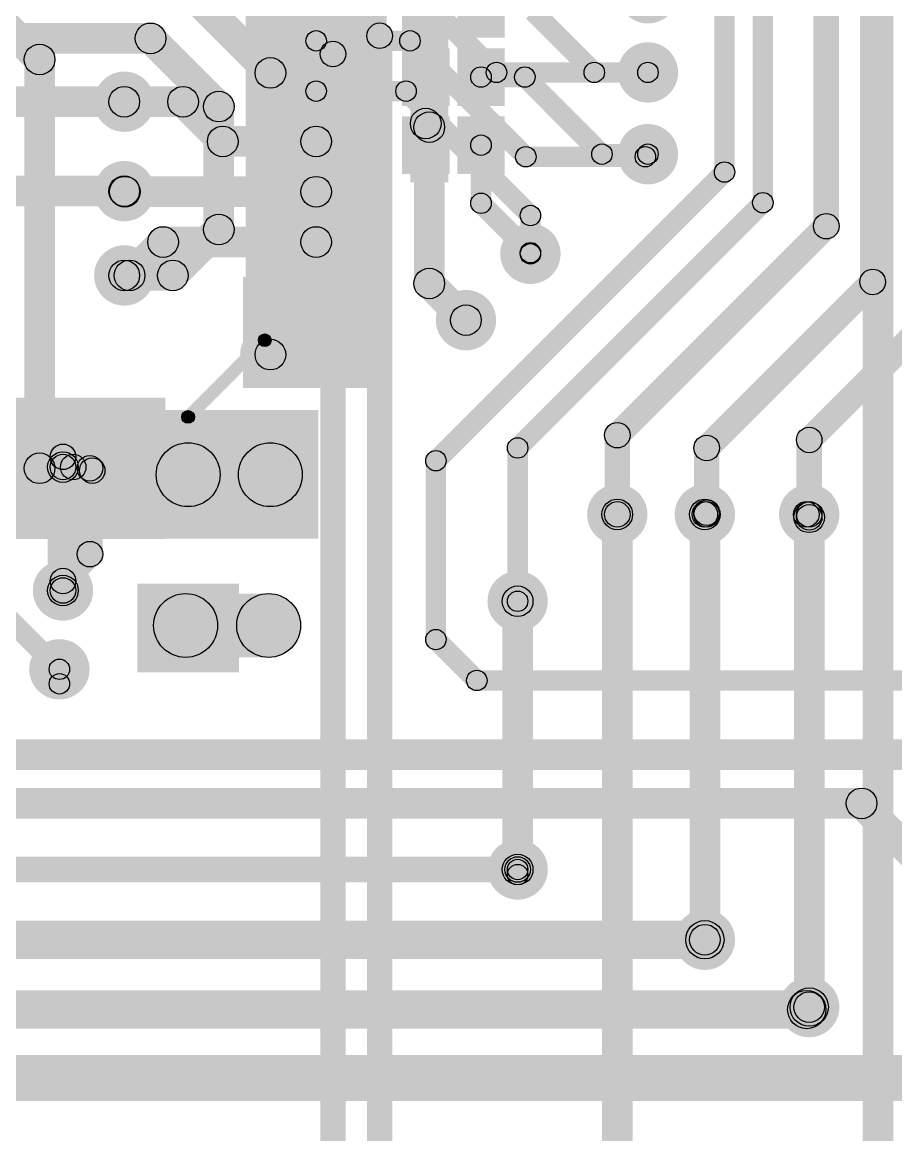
# Model space of a CAD drawing. Header units: millimetres. Extents: x -1.37 to 1.18, y -0.07 to 2.63.
# Drawn here: x 0.1961 to 0.538, y 0.5702 to 1.0056 of the extents above; entities that cross this region are included whole.
import ezdxf

# ---------------------------------------------------------------- set-up
doc = ezdxf.new("R2010")
doc.units = ezdxf.units.MM
doc.header["$MEASUREMENT"] = 0
for name, color, linetype in [('BottomLayer', 5, 'Continuous'), ('BottomPaste', 16, 'Continuous'), ('BottomSolder', 6, 'Continuous'), ('TopLayer', 1, 'Continuous'), ('TopOverlay', 2, 'Continuous'), ('TopPaste', 8, 'Continuous'), ('TopSolder', 216, 'Continuous'), ('ViaHoleLayer', 16, 'Continuous')]:
    doc.layers.add(name, color=color, linetype=linetype)

# ---------------------------------------------------------------- blocks, each defined once
blk = doc.blocks.new('R___0201_B_23')
at = {"layer": 'BottomLayer'}
for points in [[(-0.01614, 0.00728), (-0.00551, 0.00728), (-0.00551, -0.00728), (-0.01614, -0.00728)], [(0.00551, 0.00728), (0.01614, 0.00728), (0.01614, -0.00728), (0.00551, -0.00728)]]:
    blk.add_hatch(color=5, dxfattribs=at).paths.add_polyline_path(points)
at = {"layer": 'BottomPaste'}
for points in [[(-0.01614, 0.00728), (-0.00551, 0.00728), (-0.00551, -0.00728), (-0.01614, -0.00728)], [(0.00551, 0.00728), (0.01614, 0.00728), (0.01614, -0.00728), (0.00551, -0.00728)]]:
    blk.add_hatch(color=16, dxfattribs=at).paths.add_polyline_path(points)
at = {"layer": 'BottomSolder'}
for points in [[(-0.02014, 0.01128), (-0.00151, 0.01128), (-0.00151, -0.01128), (-0.02014, -0.01128)], [(0.00151, 0.01128), (0.02014, 0.01128), (0.02014, -0.01128), (0.00151, -0.01128)]]:
    blk.add_hatch(color=6, dxfattribs=at).paths.add_polyline_path(points)
blk = doc.blocks.new('R___0201_B_25')
at = {"layer": 'BottomLayer'}
for points in [[(-0.01614, 0.00728), (-0.00551, 0.00728), (-0.00551, -0.00728), (-0.01614, -0.00728)], [(0.00551, 0.00728), (0.01614, 0.00728), (0.01614, -0.00728), (0.00551, -0.00728)]]:
    blk.add_hatch(color=5, dxfattribs=at).paths.add_polyline_path(points)
at = {"layer": 'BottomPaste'}
for points in [[(-0.01614, 0.00728), (-0.00551, 0.00728), (-0.00551, -0.00728), (-0.01614, -0.00728)], [(0.00551, 0.00728), (0.01614, 0.00728), (0.01614, -0.00728), (0.00551, -0.00728)]]:
    blk.add_hatch(color=16, dxfattribs=at).paths.add_polyline_path(points)
at = {"layer": 'BottomSolder'}
for points in [[(-0.02014, 0.01128), (-0.00151, 0.01128), (-0.00151, -0.01128), (-0.02014, -0.01128)], [(0.00151, 0.01128), (0.02014, 0.01128), (0.02014, -0.01128), (0.00151, -0.01128)]]:
    blk.add_hatch(color=6, dxfattribs=at).paths.add_polyline_path(points)
blk = doc.blocks.new('R___0201_B_27')
at = {"layer": 'BottomLayer'}
for points in [[(-0.01614, 0.00728), (-0.00551, 0.00728), (-0.00551, -0.00728), (-0.01614, -0.00728)], [(0.00551, 0.00728), (0.01614, 0.00728), (0.01614, -0.00728), (0.00551, -0.00728)]]:
    blk.add_hatch(color=5, dxfattribs=at).paths.add_polyline_path(points)
at = {"layer": 'BottomPaste'}
for points in [[(-0.01614, 0.00728), (-0.00551, 0.00728), (-0.00551, -0.00728), (-0.01614, -0.00728)], [(0.00551, 0.00728), (0.01614, 0.00728), (0.01614, -0.00728), (0.00551, -0.00728)]]:
    blk.add_hatch(color=16, dxfattribs=at).paths.add_polyline_path(points)
at = {"layer": 'BottomSolder'}
for points in [[(-0.02014, 0.01128), (-0.00151, 0.01128), (-0.00151, -0.01128), (-0.02014, -0.01128)], [(0.00151, 0.01128), (0.02014, 0.01128), (0.02014, -0.01128), (0.00151, -0.01128)]]:
    blk.add_hatch(color=6, dxfattribs=at).paths.add_polyline_path(points)
blk = doc.blocks.new('LQFP_100_78')
at = {"layer": 'TopLayer'}
for points in [[(0.2815, -0.13189), (0.32874, -0.13189), (0.32874, -0.1437), (0.2815, -0.1437)], [(0.2815, -0.15157), (0.32874, -0.15157), (0.32874, -0.16339), (0.2815, -0.16339)], [(0.2815, -0.17126), (0.32874, -0.17126), (0.32874, -0.18307), (0.2815, -0.18307)], [(0.2815, -0.19094), (0.32874, -0.19094), (0.32874, -0.20276), (0.2815, -0.20276)], [(0.2815, -0.21063), (0.32874, -0.21063), (0.32874, -0.22244), (0.2815, -0.22244)], [(0.2815, -0.23031), (0.32874, -0.23031), (0.32874, -0.24213), (0.2815, -0.24213)], [(0.20276, -0.2815), (0.20276, -0.32874), (0.19094, -0.32874), (0.19094, -0.2815)], [(0.22244, -0.2815), (0.22244, -0.32874), (0.21063, -0.32874), (0.21063, -0.2815)], [(0.24213, -0.2815), (0.24213, -0.32874), (0.23031, -0.32874), (0.23031, -0.2815)]]:
    blk.add_hatch(color=1, dxfattribs=at).paths.add_polyline_path(points)
at = {"layer": 'TopOverlay'}
h = blk.add_hatch(color=2, dxfattribs=at)
edge = h.paths.add_edge_path()
edge.add_arc((0.285, -0.255), 0.0025, 0, 360)
blk.add_hatch(color=2, dxfattribs=at).paths.add_polyline_path([(0.25677, -0.28677), (0.25323, -0.28323), (0.28323, -0.25323), (0.28677, -0.25677)])
h = blk.add_hatch(color=2, dxfattribs=at)
edge = h.paths.add_edge_path()
edge.add_arc((0.255, -0.285), 0.0025, 0, 360)
at = {"layer": 'TopPaste'}
for points in [[(0.2815, -0.13189), (0.32874, -0.13189), (0.32874, -0.1437), (0.2815, -0.1437)], [(0.2815, -0.15157), (0.32874, -0.15157), (0.32874, -0.16339), (0.2815, -0.16339)], [(0.2815, -0.17126), (0.32874, -0.17126), (0.32874, -0.18307), (0.2815, -0.18307)], [(0.2815, -0.19094), (0.32874, -0.19094), (0.32874, -0.20276), (0.2815, -0.20276)], [(0.2815, -0.21063), (0.32874, -0.21063), (0.32874, -0.22244), (0.2815, -0.22244)], [(0.2815, -0.23031), (0.32874, -0.23031), (0.32874, -0.24213), (0.2815, -0.24213)], [(0.20276, -0.2815), (0.20276, -0.32874), (0.19094, -0.32874), (0.19094, -0.2815)], [(0.22244, -0.2815), (0.22244, -0.32874), (0.21063, -0.32874), (0.21063, -0.2815)], [(0.24213, -0.2815), (0.24213, -0.32874), (0.23031, -0.32874), (0.23031, -0.2815)]]:
    blk.add_hatch(color=8, dxfattribs=at).paths.add_polyline_path(points)
at = {"layer": 'TopSolder'}
for points in [[(0.2775, -0.12789), (0.33274, -0.12789), (0.33274, -0.1477), (0.2775, -0.1477)], [(0.2775, -0.14757), (0.33274, -0.14757), (0.33274, -0.16739), (0.2775, -0.16739)], [(0.2775, -0.16726), (0.33274, -0.16726), (0.33274, -0.18707), (0.2775, -0.18707)], [(0.2775, -0.18694), (0.33274, -0.18694), (0.33274, -0.20676), (0.2775, -0.20676)], [(0.2775, -0.20663), (0.33274, -0.20663), (0.33274, -0.22644), (0.2775, -0.22644)], [(0.2775, -0.22631), (0.33274, -0.22631), (0.33274, -0.24613), (0.2775, -0.24613)], [(0.20676, -0.2775), (0.20676, -0.33274), (0.18694, -0.33274), (0.18694, -0.2775)], [(0.22644, -0.2775), (0.22644, -0.33274), (0.20663, -0.33274), (0.20663, -0.2775)], [(0.24613, -0.2775), (0.24613, -0.33274), (0.22631, -0.33274), (0.22631, -0.2775)]]:
    blk.add_hatch(color=216, dxfattribs=at).paths.add_polyline_path(points)
at = {"layer": 'TopOverlay'}
for centre in [(0.285, -0.255), (0.255, -0.285)]:
    blk.add_circle(centre, 0.0025, dxfattribs=at)
blk = doc.blocks.new('C___0603_B_102')
at = {"layer": 'BottomLayer'}
for points in [[(-0.045, -0.0175), (-0.045, 0.0175), (-0.015, 0.0175), (-0.015, -0.0175)], [(0.015, -0.0175), (0.015, 0.0175), (0.045, 0.0175), (0.045, -0.0175)]]:
    blk.add_hatch(color=5, dxfattribs=at).paths.add_polyline_path(points)
at = {"layer": 'BottomPaste'}
for points in [[(-0.045, -0.0175), (-0.045, 0.0175), (-0.015, 0.0175), (-0.015, -0.0175)], [(0.015, -0.0175), (0.015, 0.0175), (0.045, 0.0175), (0.045, -0.0175)]]:
    blk.add_hatch(color=16, dxfattribs=at).paths.add_polyline_path(points)
at = {"layer": 'BottomSolder'}
for points in [[(-0.04736, -0.01986), (-0.04736, 0.01986), (-0.01264, 0.01986), (-0.01264, -0.01986)], [(0.01264, -0.01986), (0.01264, 0.01986), (0.04736, 0.01986), (0.04736, -0.01986)]]:
    blk.add_hatch(color=6, dxfattribs=at).paths.add_polyline_path(points)
blk = doc.blocks.new('C__0603_B_111')
at = {"layer": 'BottomLayer'}
for points in [[(-0.045, -0.0175), (-0.045, 0.0175), (-0.015, 0.0175), (-0.015, -0.0175)], [(0.015, -0.0175), (0.015, 0.0175), (0.045, 0.0175), (0.045, -0.0175)]]:
    blk.add_hatch(color=5, dxfattribs=at).paths.add_polyline_path(points)
at = {"layer": 'BottomPaste'}
for points in [[(-0.045, -0.0175), (-0.045, 0.0175), (-0.015, 0.0175), (-0.015, -0.0175)], [(0.015, -0.0175), (0.015, 0.0175), (0.045, 0.0175), (0.045, -0.0175)]]:
    blk.add_hatch(color=16, dxfattribs=at).paths.add_polyline_path(points)
at = {"layer": 'BottomSolder'}
for points in [[(-0.04736, -0.01986), (-0.04736, 0.01986), (-0.01264, 0.01986), (-0.01264, -0.01986)], [(0.01264, -0.01986), (0.01264, 0.01986), (0.04736, 0.01986), (0.04736, -0.01986)]]:
    blk.add_hatch(color=6, dxfattribs=at).paths.add_polyline_path(points)

msp = doc.modelspace()

# ---------------------------------------------------------------- hatches: boundary and pattern name
at = {"layer": 'BottomLayer'}
for points in [[(0.19883, 1.13046), (0.2059, 1.13754), (0.33954, 1.0039), (0.33246, 0.99683)], [(0.53703, 0.419), (0.52503, 0.419), (0.52503, 1.06197), (0.53703, 1.06197)], [(0.26338, 1.04046), (0.27045, 1.04754), (0.32122, 0.99676), (0.31415, 0.98969)], [(0.348, 0.943), (0.36283, 0.943), (0.36283, 1.04753), (0.348, 1.04753)], [(0.25557, 1.01495), (0.26405, 1.02343), (0.29743, 0.99005), (0.28895, 0.98157)], [(0.39326, 1.00709), (0.39891, 1.01274), (0.42283, 0.98883), (0.41717, 0.98317)], [(0.04219, 0.99334), (0.04219, 1.00534), (0.24628, 1.00534), (0.24628, 0.99334)], [(0.24203, 0.9951), (0.25052, 1.00358), (0.27724, 0.97686), (0.26876, 0.96837)], [(0.341, 0.547), (0.331, 0.547), (0.331, 1.00037), (0.341, 1.00037)], [(0.32269, 0.52319), (0.31269, 0.52319), (0.31269, 0.99322), (0.32269, 0.99322)], [(0.42, 0.982), (0.42, 0.99), (0.441, 0.99), (0.441, 0.982)], [(0.29919, 0.87553), (0.28719, 0.87553), (0.28719, 0.98581), (0.29919, 0.98581)], [(0.37565, 0.98019), (0.37565, 0.98819), (0.39281, 0.98819), (0.39281, 0.98019)], [(0.38998, 0.98137), (0.39563, 0.98702), (0.42583, 0.95683), (0.42017, 0.95117)], [(0.03147, 0.96853), (0.03147, 0.98053), (0.236, 0.98053), (0.236, 0.96853)], [(0.279, 0.92453), (0.267, 0.92453), (0.267, 0.97262), (0.279, 0.97262)], [(0.34976, 0.96176), (0.35824, 0.97024), (0.35966, 0.96883), (0.35117, 0.96034)], [(0.36141, 0.90339), (0.34941, 0.90339), (0.34941, 0.96459), (0.36141, 0.96459)], [(0.37965, 0.93478), (0.37165, 0.93478), (0.37165, 0.95753), (0.37965, 0.95753)], [(0.423, 0.95), (0.423, 0.958), (0.441, 0.958), (0.441, 0.95)], [(0.02809, 0.93353), (0.02809, 0.94553), (0.236, 0.94553), (0.236, 0.93353)], [(0.37283, 0.93195), (0.37848, 0.93761), (0.39783, 0.91826), (0.39217, 0.9126)], [(0.25924, 0.90229), (0.25076, 0.91077), (0.26876, 0.92877), (0.27724, 0.92029)], [(0.399, 0.915), (0.391, 0.915), (0.391, 0.91543), (0.399, 0.91543)], [(0.236, 0.90053), (0.236, 0.91253), (0.255, 0.91253), (0.255, 0.90053)], [(0.35117, 0.89915), (0.35966, 0.90763), (0.37401, 0.89327), (0.36553, 0.88479)], [(0.37577, 0.88903), (0.36377, 0.88903), (0.36377, 0.88903), (0.37577, 0.88903)], [(0.261, 0.81603), (0.261, 0.84103), (0.29319, 0.84103), (0.29319, 0.81603)], [(0.20846, 0.83199), (0.21554, 0.83906), (0.21954, 0.83506), (0.21246, 0.82799)], [(0.20846, 0.82799), (0.21554, 0.83506), (0.21554, 0.83506), (0.20847, 0.82799)], [(0.218, 0.78321), (0.206, 0.78321), (0.206, 0.83153), (0.218, 0.83153)], [(0.43254, 0.80946), (0.42546, 0.81654), (0.42546, 0.81654), (0.43254, 0.80946)], [(0.46329, 0.808), (0.46329, 0.818), (0.464, 0.818), (0.464, 0.808)], [(0.49946, 0.80946), (0.50654, 0.81654), (0.50768, 0.81539), (0.50061, 0.80832)], [(0.435, 0.482), (0.423, 0.482), (0.423, 0.813), (0.435, 0.813)], [(0.46929, 0.6465), (0.45729, 0.6465), (0.45729, 0.813), (0.46929, 0.813)], [(0.51014, 0.62014), (0.49814, 0.62014), (0.49814, 0.81186), (0.51014, 0.81186)], [(0.26, 0.75703), (0.26, 0.78203), (0.2925, 0.78203), (0.2925, 0.75703)], [(0.396, 0.674), (0.384, 0.674), (0.384, 0.779), (0.396, 0.779)], [(0.18843, 0.76887), (0.19408, 0.77453), (0.21343, 0.75519), (0.20777, 0.74953)], [(0.2146, 0.74669), (0.2066, 0.74669), (0.2066, 0.75236), (0.2146, 0.75236)], [(0.394, 0.672), (0.386, 0.672), (0.386, 0.674), (0.394, 0.674)]]:
    msp.add_hatch(color=5, dxfattribs=at).paths.add_polyline_path(points)
h = msp.add_hatch(color=5, dxfattribs=at)
edge = h.paths.add_edge_path()
edge.add_arc((0.441, 1.017), 0.01181, 0, 360)
h = msp.add_hatch(color=5, dxfattribs=at)
edge = h.paths.add_edge_path()
edge.add_arc((0.24628, 0.99934), 0.006, 0, 360)
h = msp.add_hatch(color=5, dxfattribs=at)
edge = h.paths.add_edge_path()
edge.add_arc((0.24628, 0.99934), 0.006, 0, 360)
h = msp.add_hatch(color=5, dxfattribs=at)
edge = h.paths.add_edge_path()
edge.add_arc((0.336, 1.00037), 0.005, 0, 360)
h = msp.add_hatch(color=5, dxfattribs=at)
edge = h.paths.add_edge_path()
edge.add_arc((0.336, 1.00037), 0.005, 0, 360)
h = msp.add_hatch(color=5, dxfattribs=at)
edge = h.paths.add_edge_path()
edge.add_arc((0.31769, 0.99322), 0.005, 0, 360)
h = msp.add_hatch(color=5, dxfattribs=at)
edge = h.paths.add_edge_path()
edge.add_arc((0.31769, 0.99322), 0.005, 0, 360)
h = msp.add_hatch(color=5, dxfattribs=at)
edge = h.paths.add_edge_path()
edge.add_arc((0.441, 0.986), 0.01181, 0, 360)
h = msp.add_hatch(color=5, dxfattribs=at)
edge = h.paths.add_edge_path()
edge.add_arc((0.29319, 0.98581), 0.006, 0, 360)
h = msp.add_hatch(color=5, dxfattribs=at)
edge = h.paths.add_edge_path()
edge.add_arc((0.29319, 0.98581), 0.006, 0, 360)
h = msp.add_hatch(color=5, dxfattribs=at)
edge = h.paths.add_edge_path()
edge.add_arc((0.42, 0.986), 0.004, 0, 360)
h = msp.add_hatch(color=5, dxfattribs=at)
edge = h.paths.add_edge_path()
edge.add_arc((0.42, 0.986), 0.004, 0, 360)
h = msp.add_hatch(color=5, dxfattribs=at)
edge = h.paths.add_edge_path()
edge.add_arc((0.441, 0.986), 0.004, 0, 360)
h = msp.add_hatch(color=5, dxfattribs=at)
edge = h.paths.add_edge_path()
edge.add_arc((0.236, 0.97453), 0.01181, 0, 360)
h = msp.add_hatch(color=5, dxfattribs=at)
edge = h.paths.add_edge_path()
edge.add_arc((0.37565, 0.98419), 0.004, 0, 360)
h = msp.add_hatch(color=5, dxfattribs=at)
edge = h.paths.add_edge_path()
edge.add_arc((0.39281, 0.98419), 0.004, 0, 360)
h = msp.add_hatch(color=5, dxfattribs=at)
edge = h.paths.add_edge_path()
edge.add_arc((0.39281, 0.98419), 0.004, 0, 360)
h = msp.add_hatch(color=5, dxfattribs=at)
edge = h.paths.add_edge_path()
edge.add_arc((0.236, 0.97453), 0.006, 0, 360)
h = msp.add_hatch(color=5, dxfattribs=at)
edge = h.paths.add_edge_path()
edge.add_arc((0.273, 0.97262), 0.006, 0, 360)
h = msp.add_hatch(color=5, dxfattribs=at)
edge = h.paths.add_edge_path()
edge.add_arc((0.273, 0.97262), 0.006, 0, 360)
h = msp.add_hatch(color=5, dxfattribs=at)
edge = h.paths.add_edge_path()
edge.add_arc((0.354, 0.966), 0.006, 0, 360)
h = msp.add_hatch(color=5, dxfattribs=at)
edge = h.paths.add_edge_path()
edge.add_arc((0.35541, 0.96459), 0.006, 0, 360)
h = msp.add_hatch(color=5, dxfattribs=at)
edge = h.paths.add_edge_path()
edge.add_arc((0.35541, 0.96459), 0.006, 0, 360)
h = msp.add_hatch(color=5, dxfattribs=at)
edge = h.paths.add_edge_path()
edge.add_arc((0.441, 0.954), 0.01181, 0, 360)
h = msp.add_hatch(color=5, dxfattribs=at)
edge = h.paths.add_edge_path()
edge.add_arc((0.37565, 0.95753), 0.004, 0, 360)
h = msp.add_hatch(color=5, dxfattribs=at)
edge = h.paths.add_edge_path()
edge.add_arc((0.423, 0.954), 0.004, 0, 360)
h = msp.add_hatch(color=5, dxfattribs=at)
edge = h.paths.add_edge_path()
edge.add_arc((0.423, 0.954), 0.004, 0, 360)
h = msp.add_hatch(color=5, dxfattribs=at)
edge = h.paths.add_edge_path()
edge.add_arc((0.441, 0.954), 0.004, 0, 360)
h = msp.add_hatch(color=5, dxfattribs=at)
edge = h.paths.add_edge_path()
edge.add_arc((0.236, 0.93953), 0.01181, 0, 360)
h = msp.add_hatch(color=5, dxfattribs=at)
edge = h.paths.add_edge_path()
edge.add_arc((0.236, 0.93953), 0.006, 0, 360)
h = msp.add_hatch(color=5, dxfattribs=at)
edge = h.paths.add_edge_path()
edge.add_arc((0.37565, 0.93478), 0.004, 0, 360)
h = msp.add_hatch(color=5, dxfattribs=at)
edge = h.paths.add_edge_path()
edge.add_arc((0.37565, 0.93478), 0.004, 0, 360)
h = msp.add_hatch(color=5, dxfattribs=at)
edge = h.paths.add_edge_path()
edge.add_arc((0.273, 0.92453), 0.006, 0, 360)
h = msp.add_hatch(color=5, dxfattribs=at)
edge = h.paths.add_edge_path()
edge.add_arc((0.273, 0.92453), 0.006, 0, 360)
h = msp.add_hatch(color=5, dxfattribs=at)
edge = h.paths.add_edge_path()
edge.add_arc((0.395, 0.915), 0.01181, 0, 360)
h = msp.add_hatch(color=5, dxfattribs=at)
edge = h.paths.add_edge_path()
edge.add_arc((0.395, 0.91543), 0.004, 0, 360)
h = msp.add_hatch(color=5, dxfattribs=at)
edge = h.paths.add_edge_path()
edge.add_arc((0.395, 0.91543), 0.004, 0, 360)
h = msp.add_hatch(color=5, dxfattribs=at)
edge = h.paths.add_edge_path()
edge.add_arc((0.395, 0.915), 0.004, 0, 360)
h = msp.add_hatch(color=5, dxfattribs=at)
edge = h.paths.add_edge_path()
edge.add_arc((0.236, 0.90653), 0.01181, 0, 360)
h = msp.add_hatch(color=5, dxfattribs=at)
edge = h.paths.add_edge_path()
edge.add_arc((0.236, 0.90653), 0.006, 0, 360)
h = msp.add_hatch(color=5, dxfattribs=at)
edge = h.paths.add_edge_path()
edge.add_arc((0.255, 0.90653), 0.006, 0, 360)
h = msp.add_hatch(color=5, dxfattribs=at)
edge = h.paths.add_edge_path()
edge.add_arc((0.255, 0.90653), 0.006, 0, 360)
h = msp.add_hatch(color=5, dxfattribs=at)
edge = h.paths.add_edge_path()
edge.add_arc((0.35541, 0.90339), 0.006, 0, 360)
h = msp.add_hatch(color=5, dxfattribs=at)
edge = h.paths.add_edge_path()
edge.add_arc((0.35541, 0.90339), 0.006, 0, 360)
h = msp.add_hatch(color=5, dxfattribs=at)
edge = h.paths.add_edge_path()
edge.add_arc((0.36977, 0.88903), 0.01181, 0, 360)
h = msp.add_hatch(color=5, dxfattribs=at)
edge = h.paths.add_edge_path()
edge.add_arc((0.36977, 0.88903), 0.006, 0, 360)
h = msp.add_hatch(color=5, dxfattribs=at)
edge = h.paths.add_edge_path()
edge.add_arc((0.36977, 0.88903), 0.006, 0, 360)
h = msp.add_hatch(color=5, dxfattribs=at)
edge = h.paths.add_edge_path()
edge.add_arc((0.36977, 0.88903), 0.006, 0, 360)
h = msp.add_hatch(color=5, dxfattribs=at)
edge = h.paths.add_edge_path()
edge.add_arc((0.29319, 0.87553), 0.01181, 0, 360)
h = msp.add_hatch(color=5, dxfattribs=at)
edge = h.paths.add_edge_path()
edge.add_arc((0.29319, 0.87553), 0.006, 0, 360)
h = msp.add_hatch(color=5, dxfattribs=at)
edge = h.paths.add_edge_path()
edge.add_arc((0.212, 0.83553), 0.005, 0, 360)
h = msp.add_hatch(color=5, dxfattribs=at)
edge = h.paths.add_edge_path()
edge.add_arc((0.261, 0.82853), 0.0125, 0, 360)
h = msp.add_hatch(color=5, dxfattribs=at)
edge = h.paths.add_edge_path()
edge.add_arc((0.29319, 0.82853), 0.0125, 0, 360)
h = msp.add_hatch(color=5, dxfattribs=at)
edge = h.paths.add_edge_path()
edge.add_arc((0.212, 0.83153), 0.006, 0, 360)
h = msp.add_hatch(color=5, dxfattribs=at)
edge = h.paths.add_edge_path()
edge.add_arc((0.212, 0.83153), 0.005, 0, 360)
h = msp.add_hatch(color=5, dxfattribs=at)
edge = h.paths.add_edge_path()
edge.add_arc((0.212, 0.83153), 0.005, 0, 360)
h = msp.add_hatch(color=5, dxfattribs=at)
edge = h.paths.add_edge_path()
edge.add_arc((0.216, 0.83153), 0.005, 0, 360)
h = msp.add_hatch(color=5, dxfattribs=at)
edge = h.paths.add_edge_path()
edge.add_arc((0.29319, 0.82853), 0.01181, 0, 360)
h = msp.add_hatch(color=5, dxfattribs=at)
edge = h.paths.add_edge_path()
edge.add_arc((0.429, 0.813), 0.01181, 0, 360)
h = msp.add_hatch(color=5, dxfattribs=at)
edge = h.paths.add_edge_path()
edge.add_arc((0.46329, 0.813), 0.01181, 0, 360)
h = msp.add_hatch(color=5, dxfattribs=at)
edge = h.paths.add_edge_path()
edge.add_arc((0.50414, 0.813), 0.01181, 0, 360)
h = msp.add_hatch(color=5, dxfattribs=at)
edge = h.paths.add_edge_path()
edge.add_arc((0.429, 0.813), 0.006, 0, 360)
h = msp.add_hatch(color=5, dxfattribs=at)
edge = h.paths.add_edge_path()
edge.add_arc((0.46329, 0.813), 0.006, 0, 360)
h = msp.add_hatch(color=5, dxfattribs=at)
edge = h.paths.add_edge_path()
edge.add_arc((0.429, 0.813), 0.005, 0, 360)
h = msp.add_hatch(color=5, dxfattribs=at)
edge = h.paths.add_edge_path()
edge.add_arc((0.429, 0.813), 0.005, 0, 360)
h = msp.add_hatch(color=5, dxfattribs=at)
edge = h.paths.add_edge_path()
edge.add_arc((0.46329, 0.813), 0.005, 0, 360)
h = msp.add_hatch(color=5, dxfattribs=at)
edge = h.paths.add_edge_path()
edge.add_arc((0.464, 0.813), 0.005, 0, 360)
h = msp.add_hatch(color=5, dxfattribs=at)
edge = h.paths.add_edge_path()
edge.add_arc((0.503, 0.813), 0.005, 0, 360)
h = msp.add_hatch(color=5, dxfattribs=at)
edge = h.paths.add_edge_path()
edge.add_arc((0.50414, 0.81186), 0.006, 0, 360)
h = msp.add_hatch(color=5, dxfattribs=at)
edge = h.paths.add_edge_path()
edge.add_arc((0.50414, 0.81186), 0.005, 0, 360)
h = msp.add_hatch(color=5, dxfattribs=at)
edge = h.paths.add_edge_path()
edge.add_arc((0.212, 0.78321), 0.01181, 0, 360)
h = msp.add_hatch(color=5, dxfattribs=at)
edge = h.paths.add_edge_path()
edge.add_arc((0.212, 0.78321), 0.006, 0, 360)
h = msp.add_hatch(color=5, dxfattribs=at)
edge = h.paths.add_edge_path()
edge.add_arc((0.39, 0.779), 0.01181, 0, 360)
h = msp.add_hatch(color=5, dxfattribs=at)
edge = h.paths.add_edge_path()
edge.add_arc((0.39, 0.779), 0.006, 0, 360)
h = msp.add_hatch(color=5, dxfattribs=at)
edge = h.paths.add_edge_path()
edge.add_arc((0.26, 0.76953), 0.0125, 0, 360)
h = msp.add_hatch(color=5, dxfattribs=at)
edge = h.paths.add_edge_path()
edge.add_arc((0.2925, 0.76953), 0.0125, 0, 360)
h = msp.add_hatch(color=5, dxfattribs=at)
edge = h.paths.add_edge_path()
edge.add_arc((0.2925, 0.76953), 0.01181, 0, 360)
h = msp.add_hatch(color=5, dxfattribs=at)
edge = h.paths.add_edge_path()
edge.add_arc((0.2106, 0.75236), 0.01181, 0, 360)
h = msp.add_hatch(color=5, dxfattribs=at)
edge = h.paths.add_edge_path()
edge.add_arc((0.2106, 0.75236), 0.004, 0, 360)
h = msp.add_hatch(color=5, dxfattribs=at)
edge = h.paths.add_edge_path()
edge.add_arc((0.2106, 0.75236), 0.004, 0, 360)
h = msp.add_hatch(color=5, dxfattribs=at)
edge = h.paths.add_edge_path()
edge.add_arc((0.2106, 0.74669), 0.004, 0, 360)
h = msp.add_hatch(color=5, dxfattribs=at)
edge = h.paths.add_edge_path()
edge.add_arc((0.39, 0.674), 0.01181, 0, 360)
h = msp.add_hatch(color=5, dxfattribs=at)
edge = h.paths.add_edge_path()
edge.add_arc((0.39, 0.674), 0.006, 0, 360)
h = msp.add_hatch(color=5, dxfattribs=at)
edge = h.paths.add_edge_path()
edge.add_arc((0.39, 0.674), 0.004, 0, 360)
h = msp.add_hatch(color=5, dxfattribs=at)
edge = h.paths.add_edge_path()
edge.add_arc((0.39, 0.672), 0.004, 0, 360)
h = msp.add_hatch(color=5, dxfattribs=at)
edge = h.paths.add_edge_path()
edge.add_arc((0.46329, 0.6465), 0.01181, 0, 360)
h = msp.add_hatch(color=5, dxfattribs=at)
edge = h.paths.add_edge_path()
edge.add_arc((0.46329, 0.6465), 0.006, 0, 360)
h = msp.add_hatch(color=5, dxfattribs=at)
edge = h.paths.add_edge_path()
edge.add_arc((0.50414, 0.62014), 0.01181, 0, 360)
h = msp.add_hatch(color=5, dxfattribs=at)
edge = h.paths.add_edge_path()
edge.add_arc((0.50414, 0.62014), 0.006, 0, 360)
at = {"layer": 'BottomSolder'}
h = msp.add_hatch(color=6, dxfattribs=at)
edge = h.paths.add_edge_path()
edge.add_arc((0.395, 0.915), 0.00991, 0, 360)
at = {"layer": 'TopLayer'}
for points in [[(0.07438, 1.11105), (0.08287, 1.11953), (0.20709, 0.9953), (0.19861, 0.98682)], [(0.534, 0.904), (0.524, 0.904), (0.524, 1.06983), (0.534, 1.06983)], [(0.51581, 0.92581), (0.50581, 0.92581), (0.50581, 1.06398), (0.51581, 1.06398)], [(0.49, 0.935), (0.482, 0.935), (0.482, 1.035), (0.49, 1.035)], [(0.475, 0.947), (0.467, 0.947), (0.467, 1.025), (0.475, 1.025)], [(0.34642, 1.01562), (0.35208, 1.02128), (0.38453, 0.98883), (0.37887, 0.98317)], [(0.31112, 0.99436), (0.31112, 1.00236), (0.34785, 1.00236), (0.34785, 0.99436)], [(0.34502, 0.99553), (0.35068, 1.00119), (0.39605, 0.95582), (0.3904, 0.95016)], [(0.20885, 0.83104), (0.19685, 0.83104), (0.19685, 0.99106), (0.20885, 0.99106)], [(0.3817, 0.982), (0.3817, 0.99), (0.441, 0.99), (0.441, 0.982)], [(0.236, 0.96853), (0.236, 0.98053), (0.259, 0.98053), (0.259, 0.96853)], [(0.31112, 0.97468), (0.31112, 0.98268), (0.3463, 0.98268), (0.3463, 0.97468)], [(0.34347, 0.97585), (0.34913, 0.98151), (0.39783, 0.93281), (0.39217, 0.92715)], [(0.25476, 0.97029), (0.26324, 0.97877), (0.27878, 0.96324), (0.27029, 0.95475)], [(0.27454, 0.95299), (0.27454, 0.96499), (0.31112, 0.96499), (0.31112, 0.95299)], [(0.39322, 0.94899), (0.39322, 0.95699), (0.43999, 0.95699), (0.43999, 0.94899)], [(0.44282, 0.95016), (0.43716, 0.95582), (0.43817, 0.95683), (0.44383, 0.95117)], [(0.36083, 0.83117), (0.35517, 0.83683), (0.46817, 0.94983), (0.47383, 0.94417)], [(0.23622, 0.93331), (0.23622, 0.94531), (0.31112, 0.94531), (0.31112, 0.93331)], [(0.23176, 0.93529), (0.24024, 0.94377), (0.24046, 0.94355), (0.23198, 0.93506)], [(0.39283, 0.83617), (0.38717, 0.84183), (0.48317, 0.93783), (0.48883, 0.93217)], [(0.399, 0.915), (0.391, 0.915), (0.391, 0.92998), (0.399, 0.92998)], [(0.43254, 0.84046), (0.42546, 0.84754), (0.50728, 0.92935), (0.51435, 0.92228)], [(0.24233, 0.90229), (0.23385, 0.91077), (0.24694, 0.92387), (0.25543, 0.91538)], [(0.25118, 0.91362), (0.25118, 0.92562), (0.31112, 0.92562), (0.31112, 0.91362)], [(0.236, 0.90053), (0.236, 0.91253), (0.23809, 0.91253), (0.23809, 0.90053)], [(0.28241, 0.86253), (0.335, 0.86253), (0.335, 0.90594), (0.28241, 0.90594)], [(0.46754, 0.83546), (0.46046, 0.84254), (0.52546, 0.90754), (0.53254, 0.90046)], [(0.50768, 0.83861), (0.50061, 0.84568), (0.55346, 0.89854), (0.56054, 0.89146)], [(0.312, 0.80353), (0.312, 0.85392), (0.23622, 0.85392), (0.23622, 0.80353)], [(0.434, 0.813), (0.424, 0.813), (0.424, 0.844), (0.434, 0.844)], [(0.50914, 0.813), (0.49914, 0.813), (0.49914, 0.84214), (0.50914, 0.84214)], [(0.394, 0.779), (0.386, 0.779), (0.386, 0.839), (0.394, 0.839)], [(0.469, 0.81371), (0.459, 0.81371), (0.459, 0.839), (0.469, 0.839)], [(0.219, 0.8275), (0.22607, 0.83458), (0.22698, 0.83367), (0.21991, 0.8266)], [(0.362, 0.764), (0.354, 0.764), (0.354, 0.834), (0.362, 0.834)], [(0.22754, 0.79743), (0.21754, 0.79743), (0.21754, 0.83104), (0.22754, 0.83104)], [(0.46683, 0.80946), (0.45976, 0.81654), (0.46046, 0.81724), (0.46754, 0.81017)], [(0.16065, 0.79665), (0.16631, 0.8023), (0.21343, 0.75519), (0.20777, 0.74953)], [(0.21554, 0.78336), (0.20847, 0.79043), (0.219, 0.80097), (0.22607, 0.7939)], [(0.217, 0.78321), (0.207, 0.78321), (0.207, 0.7869), (0.217, 0.7869)], [(0.35517, 0.76117), (0.36083, 0.76683), (0.37683, 0.75083), (0.37117, 0.74517)], [(0.374, 0.744), (0.374, 0.752), (0.66, 0.752), (0.66, 0.744)], [(0.01164, 0.71289), (0.01164, 0.72489), (0.86589, 0.72489), (0.86589, 0.71289)], [(-0.00036, 0.69389), (-0.00036, 0.70589), (0.52466, 0.70589), (0.52466, 0.69389)], [(0.52042, 0.69565), (0.5289, 0.70413), (0.54926, 0.68377), (0.54078, 0.67529)], [(0.11, 0.669), (0.11, 0.679), (0.39, 0.679), (0.39, 0.669)], [(0.1175, 0.639), (0.1175, 0.654), (0.46329, 0.654), (0.46329, 0.639)], [(0.13419, 0.61169), (0.13419, 0.62669), (0.50319, 0.62669), (0.50319, 0.61169)], [(0.50849, 0.61389), (0.49789, 0.62449), (0.49884, 0.62545), (0.50945, 0.61484)], [(0.153, 0.58333), (0.153, 0.60133), (0.56533, 0.60133), (0.56533, 0.58333)]]:
    msp.add_hatch(color=1, dxfattribs=at).paths.add_polyline_path(points)
h = msp.add_hatch(color=1, dxfattribs=at)
edge = h.paths.add_edge_path()
edge.add_arc((0.441, 1.017), 0.01181, 0, 360)
h = msp.add_hatch(color=1, dxfattribs=at)
edge = h.paths.add_edge_path()
edge.add_arc((0.31112, 0.99836), 0.004, 0, 360)
h = msp.add_hatch(color=1, dxfattribs=at)
edge = h.paths.add_edge_path()
edge.add_arc((0.34785, 0.99836), 0.004, 0, 360)
h = msp.add_hatch(color=1, dxfattribs=at)
edge = h.paths.add_edge_path()
edge.add_arc((0.34785, 0.99836), 0.004, 0, 360)
h = msp.add_hatch(color=1, dxfattribs=at)
edge = h.paths.add_edge_path()
edge.add_arc((0.441, 0.986), 0.01181, 0, 360)
h = msp.add_hatch(color=1, dxfattribs=at)
edge = h.paths.add_edge_path()
edge.add_arc((0.20285, 0.99106), 0.006, 0, 360)
h = msp.add_hatch(color=1, dxfattribs=at)
edge = h.paths.add_edge_path()
edge.add_arc((0.20285, 0.99106), 0.006, 0, 360)
h = msp.add_hatch(color=1, dxfattribs=at)
edge = h.paths.add_edge_path()
edge.add_arc((0.3817, 0.986), 0.004, 0, 360)
h = msp.add_hatch(color=1, dxfattribs=at)
edge = h.paths.add_edge_path()
edge.add_arc((0.3817, 0.986), 0.004, 0, 360)
h = msp.add_hatch(color=1, dxfattribs=at)
edge = h.paths.add_edge_path()
edge.add_arc((0.441, 0.986), 0.004, 0, 360)
h = msp.add_hatch(color=1, dxfattribs=at)
edge = h.paths.add_edge_path()
edge.add_arc((0.236, 0.97453), 0.01181, 0, 360)
h = msp.add_hatch(color=1, dxfattribs=at)
edge = h.paths.add_edge_path()
edge.add_arc((0.236, 0.97453), 0.006, 0, 360)
h = msp.add_hatch(color=1, dxfattribs=at)
edge = h.paths.add_edge_path()
edge.add_arc((0.259, 0.97453), 0.006, 0, 360)
h = msp.add_hatch(color=1, dxfattribs=at)
edge = h.paths.add_edge_path()
edge.add_arc((0.259, 0.97453), 0.006, 0, 360)
h = msp.add_hatch(color=1, dxfattribs=at)
edge = h.paths.add_edge_path()
edge.add_arc((0.31112, 0.97868), 0.004, 0, 360)
h = msp.add_hatch(color=1, dxfattribs=at)
edge = h.paths.add_edge_path()
edge.add_arc((0.3463, 0.97868), 0.004, 0, 360)
h = msp.add_hatch(color=1, dxfattribs=at)
edge = h.paths.add_edge_path()
edge.add_arc((0.3463, 0.97868), 0.004, 0, 360)
h = msp.add_hatch(color=1, dxfattribs=at)
edge = h.paths.add_edge_path()
edge.add_arc((0.27454, 0.95899), 0.006, 0, 360)
h = msp.add_hatch(color=1, dxfattribs=at)
edge = h.paths.add_edge_path()
edge.add_arc((0.27454, 0.95899), 0.006, 0, 360)
h = msp.add_hatch(color=1, dxfattribs=at)
edge = h.paths.add_edge_path()
edge.add_arc((0.31112, 0.95899), 0.006, 0, 360)
h = msp.add_hatch(color=1, dxfattribs=at)
edge = h.paths.add_edge_path()
edge.add_arc((0.441, 0.954), 0.01181, 0, 360)
h = msp.add_hatch(color=1, dxfattribs=at)
edge = h.paths.add_edge_path()
edge.add_arc((0.39322, 0.95299), 0.004, 0, 360)
h = msp.add_hatch(color=1, dxfattribs=at)
edge = h.paths.add_edge_path()
edge.add_arc((0.39322, 0.95299), 0.004, 0, 360)
h = msp.add_hatch(color=1, dxfattribs=at)
edge = h.paths.add_edge_path()
edge.add_arc((0.43999, 0.95299), 0.004, 0, 360)
h = msp.add_hatch(color=1, dxfattribs=at)
edge = h.paths.add_edge_path()
edge.add_arc((0.43999, 0.95299), 0.004, 0, 360)
h = msp.add_hatch(color=1, dxfattribs=at)
edge = h.paths.add_edge_path()
edge.add_arc((0.441, 0.954), 0.004, 0, 360)
h = msp.add_hatch(color=1, dxfattribs=at)
edge = h.paths.add_edge_path()
edge.add_arc((0.236, 0.93953), 0.01181, 0, 360)
h = msp.add_hatch(color=1, dxfattribs=at)
edge = h.paths.add_edge_path()
edge.add_arc((0.471, 0.947), 0.004, 0, 360)
h = msp.add_hatch(color=1, dxfattribs=at)
edge = h.paths.add_edge_path()
edge.add_arc((0.471, 0.947), 0.004, 0, 360)
h = msp.add_hatch(color=1, dxfattribs=at)
edge = h.paths.add_edge_path()
edge.add_arc((0.236, 0.93953), 0.006, 0, 360)
h = msp.add_hatch(color=1, dxfattribs=at)
edge = h.paths.add_edge_path()
edge.add_arc((0.23622, 0.93931), 0.006, 0, 360)
h = msp.add_hatch(color=1, dxfattribs=at)
edge = h.paths.add_edge_path()
edge.add_arc((0.23622, 0.93931), 0.006, 0, 360)
h = msp.add_hatch(color=1, dxfattribs=at)
edge = h.paths.add_edge_path()
edge.add_arc((0.31112, 0.93931), 0.006, 0, 360)
h = msp.add_hatch(color=1, dxfattribs=at)
edge = h.paths.add_edge_path()
edge.add_arc((0.486, 0.935), 0.004, 0, 360)
h = msp.add_hatch(color=1, dxfattribs=at)
edge = h.paths.add_edge_path()
edge.add_arc((0.486, 0.935), 0.004, 0, 360)
h = msp.add_hatch(color=1, dxfattribs=at)
edge = h.paths.add_edge_path()
edge.add_arc((0.395, 0.92998), 0.004, 0, 360)
h = msp.add_hatch(color=1, dxfattribs=at)
edge = h.paths.add_edge_path()
edge.add_arc((0.395, 0.92998), 0.004, 0, 360)
h = msp.add_hatch(color=1, dxfattribs=at)
edge = h.paths.add_edge_path()
edge.add_arc((0.51081, 0.92581), 0.005, 0, 360)
h = msp.add_hatch(color=1, dxfattribs=at)
edge = h.paths.add_edge_path()
edge.add_arc((0.51081, 0.92581), 0.005, 0, 360)
h = msp.add_hatch(color=1, dxfattribs=at)
edge = h.paths.add_edge_path()
edge.add_arc((0.25118, 0.91962), 0.006, 0, 360)
h = msp.add_hatch(color=1, dxfattribs=at)
edge = h.paths.add_edge_path()
edge.add_arc((0.25118, 0.91962), 0.006, 0, 360)
h = msp.add_hatch(color=1, dxfattribs=at)
edge = h.paths.add_edge_path()
edge.add_arc((0.31112, 0.91962), 0.006, 0, 360)
h = msp.add_hatch(color=1, dxfattribs=at)
edge = h.paths.add_edge_path()
edge.add_arc((0.395, 0.915), 0.01181, 0, 360)
h = msp.add_hatch(color=1, dxfattribs=at)
edge = h.paths.add_edge_path()
edge.add_arc((0.395, 0.915), 0.004, 0, 360)
h = msp.add_hatch(color=1, dxfattribs=at)
edge = h.paths.add_edge_path()
edge.add_arc((0.236, 0.90653), 0.01181, 0, 360)
h = msp.add_hatch(color=1, dxfattribs=at)
edge = h.paths.add_edge_path()
edge.add_arc((0.236, 0.90653), 0.006, 0, 360)
h = msp.add_hatch(color=1, dxfattribs=at)
edge = h.paths.add_edge_path()
edge.add_arc((0.23809, 0.90653), 0.006, 0, 360)
h = msp.add_hatch(color=1, dxfattribs=at)
edge = h.paths.add_edge_path()
edge.add_arc((0.23809, 0.90653), 0.006, 0, 360)
h = msp.add_hatch(color=1, dxfattribs=at)
edge = h.paths.add_edge_path()
edge.add_arc((0.529, 0.904), 0.005, 0, 360)
h = msp.add_hatch(color=1, dxfattribs=at)
edge = h.paths.add_edge_path()
edge.add_arc((0.529, 0.904), 0.005, 0, 360)
h = msp.add_hatch(color=1, dxfattribs=at)
edge = h.paths.add_edge_path()
edge.add_arc((0.36977, 0.88903), 0.01181, 0, 360)
h = msp.add_hatch(color=1, dxfattribs=at)
edge = h.paths.add_edge_path()
edge.add_arc((0.29319, 0.87553), 0.01181, 0, 360)
h = msp.add_hatch(color=1, dxfattribs=at)
edge = h.paths.add_edge_path()
edge.add_arc((0.429, 0.844), 0.005, 0, 360)
h = msp.add_hatch(color=1, dxfattribs=at)
edge = h.paths.add_edge_path()
edge.add_arc((0.429, 0.844), 0.005, 0, 360)
h = msp.add_hatch(color=1, dxfattribs=at)
edge = h.paths.add_edge_path()
edge.add_arc((0.50414, 0.84214), 0.005, 0, 360)
h = msp.add_hatch(color=1, dxfattribs=at)
edge = h.paths.add_edge_path()
edge.add_arc((0.50414, 0.84214), 0.005, 0, 360)
h = msp.add_hatch(color=1, dxfattribs=at)
edge = h.paths.add_edge_path()
edge.add_arc((0.39, 0.839), 0.004, 0, 360)
h = msp.add_hatch(color=1, dxfattribs=at)
edge = h.paths.add_edge_path()
edge.add_arc((0.39, 0.839), 0.004, 0, 360)
h = msp.add_hatch(color=1, dxfattribs=at)
edge = h.paths.add_edge_path()
edge.add_arc((0.464, 0.839), 0.005, 0, 360)
h = msp.add_hatch(color=1, dxfattribs=at)
edge = h.paths.add_edge_path()
edge.add_arc((0.464, 0.839), 0.005, 0, 360)
h = msp.add_hatch(color=1, dxfattribs=at)
edge = h.paths.add_edge_path()
edge.add_arc((0.20285, 0.83104), 0.006, 0, 360)
h = msp.add_hatch(color=1, dxfattribs=at)
edge = h.paths.add_edge_path()
edge.add_arc((0.29319, 0.82853), 0.01181, 0, 360)
h = msp.add_hatch(color=1, dxfattribs=at)
edge = h.paths.add_edge_path()
edge.add_arc((0.358, 0.834), 0.004, 0, 360)
h = msp.add_hatch(color=1, dxfattribs=at)
edge = h.paths.add_edge_path()
edge.add_arc((0.358, 0.834), 0.004, 0, 360)
h = msp.add_hatch(color=1, dxfattribs=at)
edge = h.paths.add_edge_path()
edge.add_arc((0.22254, 0.83104), 0.005, 0, 360)
h = msp.add_hatch(color=1, dxfattribs=at)
edge = h.paths.add_edge_path()
edge.add_arc((0.22254, 0.83104), 0.005, 0, 360)
h = msp.add_hatch(color=1, dxfattribs=at)
edge = h.paths.add_edge_path()
edge.add_arc((0.22344, 0.83013), 0.005, 0, 360)
h = msp.add_hatch(color=1, dxfattribs=at)
edge = h.paths.add_edge_path()
edge.add_arc((0.429, 0.813), 0.01181, 0, 360)
h = msp.add_hatch(color=1, dxfattribs=at)
edge = h.paths.add_edge_path()
edge.add_arc((0.46329, 0.813), 0.01181, 0, 360)
h = msp.add_hatch(color=1, dxfattribs=at)
edge = h.paths.add_edge_path()
edge.add_arc((0.50414, 0.813), 0.01181, 0, 360)
h = msp.add_hatch(color=1, dxfattribs=at)
edge = h.paths.add_edge_path()
edge.add_arc((0.464, 0.81371), 0.005, 0, 360)
h = msp.add_hatch(color=1, dxfattribs=at)
edge = h.paths.add_edge_path()
edge.add_arc((0.464, 0.81371), 0.005, 0, 360)
h = msp.add_hatch(color=1, dxfattribs=at)
edge = h.paths.add_edge_path()
edge.add_arc((0.429, 0.813), 0.005, 0, 360)
h = msp.add_hatch(color=1, dxfattribs=at)
edge = h.paths.add_edge_path()
edge.add_arc((0.46329, 0.813), 0.005, 0, 360)
h = msp.add_hatch(color=1, dxfattribs=at)
edge = h.paths.add_edge_path()
edge.add_arc((0.50414, 0.813), 0.005, 0, 360)
h = msp.add_hatch(color=1, dxfattribs=at)
edge = h.paths.add_edge_path()
edge.add_arc((0.22254, 0.79743), 0.005, 0, 360)
h = msp.add_hatch(color=1, dxfattribs=at)
edge = h.paths.add_edge_path()
edge.add_arc((0.22254, 0.79743), 0.005, 0, 360)
h = msp.add_hatch(color=1, dxfattribs=at)
edge = h.paths.add_edge_path()
edge.add_arc((0.212, 0.78321), 0.01181, 0, 360)
h = msp.add_hatch(color=1, dxfattribs=at)
edge = h.paths.add_edge_path()
edge.add_arc((0.212, 0.7869), 0.005, 0, 360)
h = msp.add_hatch(color=1, dxfattribs=at)
edge = h.paths.add_edge_path()
edge.add_arc((0.212, 0.7869), 0.005, 0, 360)
h = msp.add_hatch(color=1, dxfattribs=at)
edge = h.paths.add_edge_path()
edge.add_arc((0.212, 0.78321), 0.005, 0, 360)
h = msp.add_hatch(color=1, dxfattribs=at)
edge = h.paths.add_edge_path()
edge.add_arc((0.39, 0.779), 0.01181, 0, 360)
h = msp.add_hatch(color=1, dxfattribs=at)
edge = h.paths.add_edge_path()
edge.add_arc((0.2925, 0.76953), 0.01181, 0, 360)
h = msp.add_hatch(color=1, dxfattribs=at)
edge = h.paths.add_edge_path()
edge.add_arc((0.39, 0.779), 0.004, 0, 360)
h = msp.add_hatch(color=1, dxfattribs=at)
edge = h.paths.add_edge_path()
edge.add_arc((0.358, 0.764), 0.004, 0, 360)
h = msp.add_hatch(color=1, dxfattribs=at)
edge = h.paths.add_edge_path()
edge.add_arc((0.358, 0.764), 0.004, 0, 360)
h = msp.add_hatch(color=1, dxfattribs=at)
edge = h.paths.add_edge_path()
edge.add_arc((0.2106, 0.75236), 0.01181, 0, 360)
h = msp.add_hatch(color=1, dxfattribs=at)
edge = h.paths.add_edge_path()
edge.add_arc((0.2106, 0.75236), 0.004, 0, 360)
h = msp.add_hatch(color=1, dxfattribs=at)
edge = h.paths.add_edge_path()
edge.add_arc((0.374, 0.748), 0.004, 0, 360)
h = msp.add_hatch(color=1, dxfattribs=at)
edge = h.paths.add_edge_path()
edge.add_arc((0.374, 0.748), 0.004, 0, 360)
h = msp.add_hatch(color=1, dxfattribs=at)
edge = h.paths.add_edge_path()
edge.add_arc((0.52466, 0.69989), 0.006, 0, 360)
h = msp.add_hatch(color=1, dxfattribs=at)
edge = h.paths.add_edge_path()
edge.add_arc((0.52466, 0.69989), 0.006, 0, 360)
h = msp.add_hatch(color=1, dxfattribs=at)
edge = h.paths.add_edge_path()
edge.add_arc((0.39, 0.674), 0.01181, 0, 360)
h = msp.add_hatch(color=1, dxfattribs=at)
edge = h.paths.add_edge_path()
edge.add_arc((0.39, 0.674), 0.005, 0, 360)
h = msp.add_hatch(color=1, dxfattribs=at)
edge = h.paths.add_edge_path()
edge.add_arc((0.46329, 0.6465), 0.01181, 0, 360)
h = msp.add_hatch(color=1, dxfattribs=at)
edge = h.paths.add_edge_path()
edge.add_arc((0.46329, 0.6465), 0.0075, 0, 360)
h = msp.add_hatch(color=1, dxfattribs=at)
edge = h.paths.add_edge_path()
edge.add_arc((0.50414, 0.62014), 0.01181, 0, 360)
h = msp.add_hatch(color=1, dxfattribs=at)
edge = h.paths.add_edge_path()
edge.add_arc((0.50414, 0.62014), 0.0075, 0, 360)
h = msp.add_hatch(color=1, dxfattribs=at)
edge = h.paths.add_edge_path()
edge.add_arc((0.50319, 0.61919), 0.0075, 0, 360)
h = msp.add_hatch(color=1, dxfattribs=at)
edge = h.paths.add_edge_path()
edge.add_arc((0.50319, 0.61919), 0.0075, 0, 360)
at = {"layer": 'TopSolder'}
h = msp.add_hatch(color=216, dxfattribs=at)
edge = h.paths.add_edge_path()
edge.add_arc((0.395, 0.915), 0.00991, 0, 360)
at = {"layer": 'ViaHoleLayer'}
h = msp.add_hatch(color=16, dxfattribs=at)
edge = h.paths.add_edge_path()
edge.add_arc((0.441, 0.986), 0.00591, 0, 360)
h = msp.add_hatch(color=16, dxfattribs=at)
edge = h.paths.add_edge_path()
edge.add_arc((0.236, 0.97453), 0.00591, 0, 360)
h = msp.add_hatch(color=16, dxfattribs=at)
edge = h.paths.add_edge_path()
edge.add_arc((0.441, 0.954), 0.00591, 0, 360)
h = msp.add_hatch(color=16, dxfattribs=at)
edge = h.paths.add_edge_path()
edge.add_arc((0.236, 0.93953), 0.00591, 0, 360)
h = msp.add_hatch(color=16, dxfattribs=at)
edge = h.paths.add_edge_path()
edge.add_arc((0.395, 0.915), 0.00591, 0, 360)
h = msp.add_hatch(color=16, dxfattribs=at)
edge = h.paths.add_edge_path()
edge.add_arc((0.236, 0.90653), 0.00591, 0, 360)
h = msp.add_hatch(color=16, dxfattribs=at)
edge = h.paths.add_edge_path()
edge.add_arc((0.36977, 0.88903), 0.00591, 0, 360)
h = msp.add_hatch(color=16, dxfattribs=at)
edge = h.paths.add_edge_path()
edge.add_arc((0.29319, 0.87553), 0.00591, 0, 360)
h = msp.add_hatch(color=16, dxfattribs=at)
edge = h.paths.add_edge_path()
edge.add_arc((0.29319, 0.82853), 0.00591, 0, 360)
h = msp.add_hatch(color=16, dxfattribs=at)
edge = h.paths.add_edge_path()
edge.add_arc((0.429, 0.813), 0.00591, 0, 360)
h = msp.add_hatch(color=16, dxfattribs=at)
edge = h.paths.add_edge_path()
edge.add_arc((0.46329, 0.813), 0.00591, 0, 360)
h = msp.add_hatch(color=16, dxfattribs=at)
edge = h.paths.add_edge_path()
edge.add_arc((0.50414, 0.813), 0.00591, 0, 360)
h = msp.add_hatch(color=16, dxfattribs=at)
edge = h.paths.add_edge_path()
edge.add_arc((0.212, 0.78321), 0.00591, 0, 360)
h = msp.add_hatch(color=16, dxfattribs=at)
edge = h.paths.add_edge_path()
edge.add_arc((0.39, 0.779), 0.00591, 0, 360)
h = msp.add_hatch(color=16, dxfattribs=at)
edge = h.paths.add_edge_path()
edge.add_arc((0.2925, 0.76953), 0.00591, 0, 360)
h = msp.add_hatch(color=16, dxfattribs=at)
edge = h.paths.add_edge_path()
edge.add_arc((0.2106, 0.75236), 0.00591, 0, 360)
h = msp.add_hatch(color=16, dxfattribs=at)
edge = h.paths.add_edge_path()
edge.add_arc((0.39, 0.674), 0.00591, 0, 360)
h = msp.add_hatch(color=16, dxfattribs=at)
edge = h.paths.add_edge_path()
edge.add_arc((0.46329, 0.6465), 0.00591, 0, 360)
h = msp.add_hatch(color=16, dxfattribs=at)
edge = h.paths.add_edge_path()
edge.add_arc((0.50414, 0.62014), 0.00591, 0, 360)

# ---------------------------------------------------------------- linework, layer by layer
at = {"layer": 'BottomLayer'}
for centre, radius in [((0.24628, 0.99934), 0.006), ((0.24628, 0.99934), 0.006), ((0.336, 1.00037), 0.005), ((0.336, 1.00037), 0.005), ((0.31769, 0.99322), 0.005), ((0.31769, 0.99322), 0.005), ((0.29319, 0.98581), 0.006), ((0.29319, 0.98581), 0.006), ((0.42, 0.986), 0.004), ((0.42, 0.986), 0.004), ((0.441, 0.986), 0.004), ((0.37565, 0.98419), 0.004), ((0.39281, 0.98419), 0.004), ((0.39281, 0.98419), 0.004), ((0.236, 0.97453), 0.006), ((0.273, 0.97262), 0.006), ((0.273, 0.97262), 0.006), ((0.354, 0.966), 0.006), ((0.35541, 0.96459), 0.006), ((0.35541, 0.96459), 0.006), ((0.37565, 0.95753), 0.004), ((0.423, 0.954), 0.004), ((0.423, 0.954), 0.004), ((0.441, 0.954), 0.004), ((0.236, 0.93953), 0.006), ((0.37565, 0.93478), 0.004), ((0.37565, 0.93478), 0.004), ((0.273, 0.92453), 0.006), ((0.273, 0.92453), 0.006), ((0.395, 0.91543), 0.004), ((0.395, 0.91543), 0.004), ((0.395, 0.915), 0.004), ((0.236, 0.90653), 0.006), ((0.255, 0.90653), 0.006), ((0.255, 0.90653), 0.006), ((0.35541, 0.90339), 0.006), ((0.35541, 0.90339), 0.006), ((0.36977, 0.88903), 0.006), ((0.36977, 0.88903), 0.006), ((0.36977, 0.88903), 0.006), ((0.29319, 0.87553), 0.006), ((0.212, 0.83553), 0.005), ((0.261, 0.82853), 0.0125), ((0.29319, 0.82853), 0.0125), ((0.212, 0.83153), 0.006), ((0.212, 0.83153), 0.005), ((0.212, 0.83153), 0.005), ((0.216, 0.83153), 0.005), ((0.429, 0.813), 0.006), ((0.46329, 0.813), 0.006), ((0.429, 0.813), 0.005), ((0.429, 0.813), 0.005), ((0.46329, 0.813), 0.005), ((0.464, 0.813), 0.005), ((0.503, 0.813), 0.005), ((0.50414, 0.81186), 0.006), ((0.50414, 0.81186), 0.005), ((0.212, 0.78321), 0.006), ((0.39, 0.779), 0.006), ((0.26, 0.76953), 0.0125), ((0.2925, 0.76953), 0.0125), ((0.2106, 0.75236), 0.004), ((0.2106, 0.75236), 0.004), ((0.2106, 0.74669), 0.004), ((0.39, 0.674), 0.006), ((0.39, 0.674), 0.004), ((0.39, 0.672), 0.004), ((0.46329, 0.6465), 0.006), ((0.50414, 0.62014), 0.006)]:
    msp.add_circle(centre, radius, dxfattribs=at)
at = {"layer": 'TopLayer'}
for centre, radius in [((0.31112, 0.99836), 0.004), ((0.34785, 0.99836), 0.004), ((0.34785, 0.99836), 0.004), ((0.20285, 0.99106), 0.006), ((0.20285, 0.99106), 0.006), ((0.3817, 0.986), 0.004), ((0.3817, 0.986), 0.004), ((0.441, 0.986), 0.004), ((0.236, 0.97453), 0.006), ((0.259, 0.97453), 0.006), ((0.259, 0.97453), 0.006), ((0.31112, 0.97868), 0.004), ((0.3463, 0.97868), 0.004), ((0.3463, 0.97868), 0.004), ((0.27454, 0.95899), 0.006), ((0.27454, 0.95899), 0.006), ((0.31112, 0.95899), 0.006), ((0.39322, 0.95299), 0.004), ((0.39322, 0.95299), 0.004), ((0.43999, 0.95299), 0.004), ((0.43999, 0.95299), 0.004), ((0.441, 0.954), 0.004), ((0.471, 0.947), 0.004), ((0.471, 0.947), 0.004), ((0.236, 0.93953), 0.006), ((0.23622, 0.93931), 0.006), ((0.23622, 0.93931), 0.006), ((0.31112, 0.93931), 0.006), ((0.486, 0.935), 0.004), ((0.486, 0.935), 0.004), ((0.395, 0.92998), 0.004), ((0.395, 0.92998), 0.004), ((0.51081, 0.92581), 0.005), ((0.51081, 0.92581), 0.005), ((0.25118, 0.91962), 0.006), ((0.25118, 0.91962), 0.006), ((0.31112, 0.91962), 0.006), ((0.395, 0.915), 0.004), ((0.236, 0.90653), 0.006), ((0.23809, 0.90653), 0.006), ((0.23809, 0.90653), 0.006), ((0.529, 0.904), 0.005), ((0.529, 0.904), 0.005), ((0.429, 0.844), 0.005), ((0.429, 0.844), 0.005), ((0.50414, 0.84214), 0.005), ((0.50414, 0.84214), 0.005), ((0.39, 0.839), 0.004), ((0.39, 0.839), 0.004), ((0.464, 0.839), 0.005), ((0.464, 0.839), 0.005), ((0.20285, 0.83104), 0.006), ((0.358, 0.834), 0.004), ((0.358, 0.834), 0.004), ((0.22254, 0.83104), 0.005), ((0.22254, 0.83104), 0.005), ((0.22344, 0.83013), 0.005), ((0.464, 0.81371), 0.005), ((0.464, 0.81371), 0.005), ((0.429, 0.813), 0.005), ((0.46329, 0.813), 0.005), ((0.50414, 0.813), 0.005), ((0.22254, 0.79743), 0.005), ((0.22254, 0.79743), 0.005), ((0.212, 0.7869), 0.005), ((0.212, 0.7869), 0.005), ((0.212, 0.78321), 0.005), ((0.39, 0.779), 0.004), ((0.358, 0.764), 0.004), ((0.358, 0.764), 0.004), ((0.2106, 0.75236), 0.004), ((0.374, 0.748), 0.004), ((0.374, 0.748), 0.004), ((0.52466, 0.69989), 0.006), ((0.52466, 0.69989), 0.006), ((0.39, 0.674), 0.005), ((0.46329, 0.6465), 0.0075), ((0.50414, 0.62014), 0.0075), ((0.50319, 0.61919), 0.0075), ((0.50319, 0.61919), 0.0075)]:
    msp.add_circle(centre, radius, dxfattribs=at)

# ---------------------------------------------------------------- block references
msp.add_blockref('LQFP_100_78', (0.006, 1.13616))
for name, p, rotation in [('R___0201_B_23', (0.36483, 1.01086), 180), ('R___0201_B_25', (0.36483, 0.98419), 180), ('R___0201_B_27', (0.36483, 0.95753), 180), ('C___0603_B_102', (0.182, 0.83153), 360), ('C__0603_B_111', (0.261, 0.79853), 270)]:
    msp.add_blockref(name, p, dxfattribs=dict(rotation=rotation))

doc.saveas('drawing.dxf')
